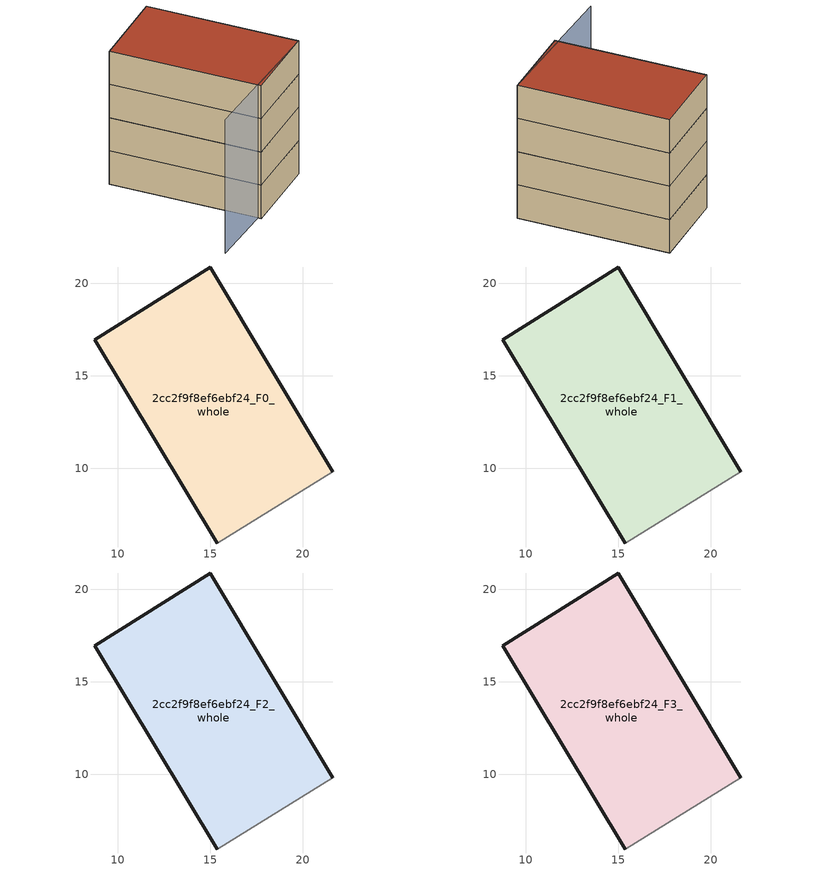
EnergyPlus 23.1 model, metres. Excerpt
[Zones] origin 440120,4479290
2cc2f9f8ef6ebf24_F0_whole
 floor ground (EU_floor_Construction): 21.63,9.81 14.99,20.88 8.74,16.95 15.38,5.96 z0
 wall outside (EU_wall_Construction): 15.38,5.96 8.74,16.95 14.99,20.88 21.63,9.81 z0:3
 wall adiabatic (EU_wall_Construction): 21.63,9.81 15.38,5.96 z0:3
2cc2f9f8ef6ebf24_F1_whole
 floor to 2cc2f9f8ef6ebf24_F0_whole (EU_floor_Construction): 21.63,9.81 14.99,20.88 8.74,16.95 15.38,5.96 z3
 wall outside (EU_wall_Construction): 15.38,5.96 8.74,16.95 14.99,20.88 21.63,9.81 z3:6
 wall adiabatic (EU_wall_Construction): 21.63,9.81 15.38,5.96 z3:6
2cc2f9f8ef6ebf24_F2_whole
 floor to 2cc2f9f8ef6ebf24_F1_whole (EU_floor_Construction): 21.63,9.81 14.99,20.88 8.74,16.95 15.38,5.96 z6
 wall outside (EU_wall_Construction): 15.38,5.96 8.74,16.95 14.99,20.88 21.63,9.81 z6:9
 wall adiabatic (EU_wall_Construction): 21.63,9.81 15.38,5.96 z6:9
2cc2f9f8ef6ebf24_F3_whole
 floor to 2cc2f9f8ef6ebf24_F2_whole (EU_floor_Construction): 21.63,9.81 14.99,20.88 8.74,16.95 15.38,5.96 z9
 wall outside (EU_wall_Construction): 15.38,5.96 8.74,16.95 14.99,20.88 21.63,9.81 z9:12
 wall adiabatic (EU_wall_Construction): 21.63,9.81 15.38,5.96 z9:12
 roof outside (EU_roof_Construction): 14.99,20.88 21.63,9.81 15.38,5.96 8.74,16.95 z12
shading: 10.12,3.32 21.63,9.81 z0:12
[Building]
EU S2 Campaign: North Axis=0; Terrain=City; Solar Distribution=FullExterior
[Site:Location]
Madrid: Latitude=40.5; Longitude=-3.5; Time Zone=1; Elevation=609
[SizingPeriod:WeatherFileDays]
AnnualSizingPeriod: Begin Month=1; Begin Day of Month=1; End Month=12; End Day of Month=31; Day of Week for Start Day=Monday; Use Weather File Daylight Saving Period=No; Use Weather File Rain and Snow Indicators=No
[MATERIAL]
EU_InternalMass_Material: Roughness=MediumRough; Thickness=0.1; Conductivity=1; Density=1800; Specific Heat=900; Thermal Absorptance=0.9; Solar Absorptance=0.7; Visible Absorptance=0.7
[MATERIAL:NOMASS] Roughness=MediumRough; Thermal Absorptance=0.9; Solar Absorptance=0.7; Visible Absorptance=0.7
Name | Thermal Resistance
EU_wall_NoMass; EU_roof_NoMass | 2.16768
EU_floor_NoMass | 1.14339
[CONSTRUCTION]
EU_wall_Construction: EU_wall_NoMass
EU_roof_Construction: EU_roof_NoMass
EU_floor_Construction: EU_floor_NoMass
EU_InternalMass_Construction: EU_InternalMass_Material
[ZONE] Type=1; Multiplier=1; Ceiling Height=autocalculate; Floor Area=autocalculate; Part of Total Floor Area=Yes
Name | Volume
2cc2f9f8ef6ebf24_F0_whole | 284.369
2cc2f9f8ef6ebf24_F1_whole; 2cc2f9f8ef6ebf24_F2_whole; 2cc2f9f8ef6ebf24_F3_whole | 284.37
[INTERNALMASS] Construction=EU_InternalMass_Construction; Surface Area=94.7853
Name | Zone or ZoneList
2cc2f9f8ef6ebf24_F0_whole_EU_InternalMass | 2cc2f9f8ef6ebf24_F0_whole
2cc2f9f8ef6ebf24_F1_whole_EU_InternalMass | 2cc2f9f8ef6ebf24_F1_whole
2cc2f9f8ef6ebf24_F2_whole_EU_InternalMass | 2cc2f9f8ef6ebf24_F2_whole
2cc2f9f8ef6ebf24_F3_whole_EU_InternalMass | 2cc2f9f8ef6ebf24_F3_whole
[OTHEREQUIPMENT] Fuel Type=Electricity; Design Level Calculation Method=Watts/Area; Power per Zone Floor Area=1; Fraction Latent=0; Fraction Radiant=0; Fraction Lost=0; Carbon Dioxide Generation Rate=0; EndUse Subcategory=EU_Step8_InternalGains
Name | Zone or ZoneList or Space or SpaceList | Schedule
EU_Step8_InternalGain_2cc2f9f8ef6ebf24_F0_whole_f000 | 2cc2f9f8ef6ebf24_F0_whole | EU_Step8_GainSchedule_2cc2f9f8ef6ebf24_F0_whole_f000
EU_Step8_InternalGain_2cc2f9f8ef6ebf24_F1_whole_f000 | 2cc2f9f8ef6ebf24_F1_whole | EU_Step8_GainSchedule_2cc2f9f8ef6ebf24_F1_whole_f000
EU_Step8_InternalGain_2cc2f9f8ef6ebf24_F2_whole_f000 | 2cc2f9f8ef6ebf24_F2_whole | EU_Step8_GainSchedule_2cc2f9f8ef6ebf24_F2_whole_f000
EU_Step8_InternalGain_2cc2f9f8ef6ebf24_F3_whole_f000 | 2cc2f9f8ef6ebf24_F3_whole | EU_Step8_GainSchedule_2cc2f9f8ef6ebf24_F3_whole_f000
[ZONEVENTILATION:DESIGNFLOWRATE] Schedule=EU_AlwaysOn; Design Flow Rate Calculation Method=AirChanges/Hour; Air Changes per Hour=0.480546; Ventilation Type=Natural; Fan Pressure Rise=0; Fan Total Efficiency=1; Constant Term Coefficient=1; Temperature Term Coefficient=0; Velocity Term Coefficient=0; Velocity Squared Term Coefficient=0; Minimum Indoor Temperature=-100; Maximum Indoor Temperature=100; Delta Temperature=-100; Minimum Outdoor Temperature=-100; Maximum Outdoor Temperature=100; Maximum Wind Speed=40
Name | Zone or ZoneList or Space or SpaceList
EU_ConstantAir_2cc2f9f8ef6ebf24_F0_whole | 2cc2f9f8ef6ebf24_F0_whole
EU_ConstantAir_2cc2f9f8ef6ebf24_F1_whole | 2cc2f9f8ef6ebf24_F1_whole
EU_ConstantAir_2cc2f9f8ef6ebf24_F2_whole | 2cc2f9f8ef6ebf24_F2_whole
EU_ConstantAir_2cc2f9f8ef6ebf24_F3_whole | 2cc2f9f8ef6ebf24_F3_whole
[HVACTEMPLATE:THERMOSTAT] Constant Heating Setpoint=20; Constant Cooling Setpoint=50
EU_HeatOnly_2cc2f9f8ef6ebf24_F0_whole; EU_HeatOnly_2cc2f9f8ef6ebf24_F1_whole; EU_HeatOnly_2cc2f9f8ef6ebf24_F2_whole; EU_HeatOnly_2cc2f9f8ef6ebf24_F3_whole
[HVACTEMPLATE:ZONE:IDEALLOADSAIRSYSTEM] System Availability Schedule=EU_AlwaysOn; Maximum Heating Supply Air Temperature=50; Minimum Cooling Supply Air Temperature=13; Maximum Heating Supply Air Humidity Ratio=0.0156; Minimum Cooling Supply Air Humidity Ratio=0.0077; Heating Limit=NoLimit; Cooling Limit=NoLimit; Heating Availability Schedule=EU_AlwaysOn; Cooling Availability Schedule=EU_CoolingOff; Dehumidification Control Type=ConstantSensibleHeatRatio; Cooling Sensible Heat Ratio=0.7; Dehumidification Setpoint=60; Humidification Control Type=None; Humidification Setpoint=30; Outdoor Air Method=None; Outdoor Air Flow Rate per Person=0.00944; Outdoor Air Flow Rate per Zone Floor Area=0; Outdoor Air Flow Rate per Zone=0; Demand Controlled Ventilation Type=None; Outdoor Air Economizer Type=NoEconomizer; Heat Recovery Type=None; Sensible Heat Recovery Effectiveness=0.7; Latent Heat Recovery Effectiveness=0.65
Name | Template Thermostat
2cc2f9f8ef6ebf24_F0_whole | EU_HeatOnly_2cc2f9f8ef6ebf24_F0_whole
2cc2f9f8ef6ebf24_F1_whole | EU_HeatOnly_2cc2f9f8ef6ebf24_F1_whole
2cc2f9f8ef6ebf24_F2_whole | EU_HeatOnly_2cc2f9f8ef6ebf24_F2_whole
2cc2f9f8ef6ebf24_F3_whole | EU_HeatOnly_2cc2f9f8ef6ebf24_F3_whole
[SIZING:ZONE] Zone Cooling Design Supply Air Temperature Input Method=SupplyAirTemperature; Zone Cooling Design Supply Air Temperature=13; Zone Heating Design Supply Air Temperature Input Method=SupplyAirTemperature; Zone Heating Design Supply Air Temperature=50; Zone Cooling Design Supply Air Humidity Ratio=0.008; Zone Heating Design Supply Air Humidity Ratio=0.008; Cooling Design Air Flow Method=DesignDay; Cooling Design Air Flow Rate=0; Cooling Minimum Air Flow per Zone Floor Area=0.000762; Cooling Minimum Air Flow=0; Cooling Minimum Air Flow Fraction=0.2; Heating Design Air Flow Method=DesignDay; Heating Design Air Flow Rate=0; Heating Maximum Air Flow per Zone Floor Area=0.002032; Heating Maximum Air Flow=0.141576; Heating Maximum Air Flow Fraction=0.3; Account for Dedicated Outdoor Air System=No; Dedicated Outdoor Air System Control Strategy=NeutralSupplyAir; Dedicated Outdoor Air Low Setpoint Temperature for Design=autosize; Dedicated Outdoor Air High Setpoint Temperature for Design=autosize; Zone Load Sizing Method=Sensible Load Only No Latent Load; Zone Latent Cooling Design Supply Air Humidity Ratio Input Method=HumidityRatioDifference; Zone Cooling Design Supply Air Humidity Ratio Difference=0.005; Zone Latent Heating Design Supply Air Humidity Ratio Input Method=HumidityRatioDifference; Zone Humidification Design Supply Air Humidity Ratio Difference=0.005
2cc2f9f8ef6ebf24_F0_whole; 2cc2f9f8ef6ebf24_F1_whole; 2cc2f9f8ef6ebf24_F2_whole; 2cc2f9f8ef6ebf24_F3_whole
[SCHEDULE:CONSTANT]
Name | Hourly Value
EU_AlwaysOn | 1
EU_CoolingOff | 0
[SCHEDULE:FILE] Column Number=1; Rows to Skip at Top=0; Number of Hours of Data=8760; Column Separator=Comma; Interpolate to Timestep=No; Minutes per Item=60; Adjust Schedule for Daylight Savings=Yes
Name | File
EU_Step8_GainSchedule_2cc2f9f8ef6ebf24_F0_whole_f000 | ../../schedules/2cc2f9f8ef6ebf24/2cc2f9f8ef6ebf24_F0_whole_f000_gain.csv
EU_Step8_GainSchedule_2cc2f9f8ef6ebf24_F1_whole_f000 | ../../schedules/2cc2f9f8ef6ebf24/2cc2f9f8ef6ebf24_F1_whole_f000_gain.csv
EU_Step8_GainSchedule_2cc2f9f8ef6ebf24_F2_whole_f000 | ../../schedules/2cc2f9f8ef6ebf24/2cc2f9f8ef6ebf24_F2_whole_f000_gain.csv
EU_Step8_GainSchedule_2cc2f9f8ef6ebf24_F3_whole_f000 | ../../schedules/2cc2f9f8ef6ebf24/2cc2f9f8ef6ebf24_F3_whole_f000_gain.csv
